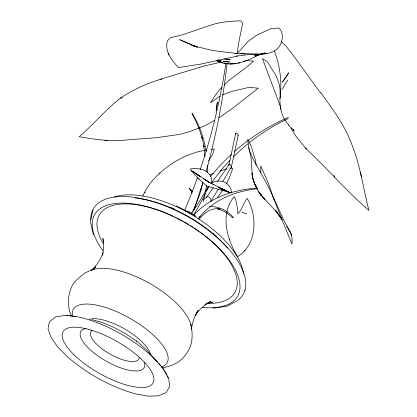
<?xml version="1.0" encoding="UTF-8"?>
<svg xmlns="http://www.w3.org/2000/svg" width="417" height="417" viewBox="0 0 417 417"><rect width="100%" height="100%" fill="white"/><g stroke="black" fill="none" stroke-linecap="round" stroke-linejoin="round"><path stroke-width="0.63" d="M207.593 172.523L207.635 165.565M228.839 165.34L235.73 133.435L236.601 132.924L237.789 133.852L238.211 135.384L231.388 167.029L222.923 181.275M231.388 167.029L230.669 165.163L229.736 164.533L228.969 164.731L217.549 181.343M235.73 133.435L235.777 134.18M227.041 63.9C223.001 100.252 216.001 136.276 206.081 171.476M191.455 329.748C192.039 322.841 194.515 316.201 198.122 310.316L195.078 315.726C199.013 309.69 204.419 304.671 210.788 301.288L205.904 304.009M225.816 63.738C220.405 99.694 211.867 135.186 200.217 169.63M205.227 193.217L203.121 201.797M205.545 191.393L206.603 185.299M92.97 209.991L90.39 221.338L93.314 234.776M202.787 182.74C200.655 192.591 197.257 202.162 192.732 211.158M102.269 255.496C103.849 249.934 103.854 244.018 102.869 238.347L103.588 241.99M102.561 254.558L103.098 252.692C100.648 259.327 96.749 265.436 91.521 270.226M202.86 182.583L194.786 207.447M197.512 177.418L191.841 192.81L184.502 210.715M193.936 209.834L194.583 208.052M260.484 172.998L260.875 171.924L260.74 166.023L268.345 183.204L274.297 200.436M206.686 197.324L213.129 187.77M238.211 135.384L237.898 135.848M142.843 196.183C146.341 187.275 152.601 179.711 159.523 173.227L166.612 167.347L173.842 162.406L181.494 158.09L189.568 154.488L198.122 151.694L204.314 150.386M228.86 164.996L228.969 164.731M208.51 187.212L201.953 200.285L193.921 214.807M226.431 183.725L229.235 178.101L232.769 168.525L229.824 168.734M207.963 187.014L200.671 199.482L191.825 213.092L194.739 216.006M244.888 290.446L245.16 289.977M218.247 189.099L210.903 201.401C211.612 199.305 209.438 196.371 207.192 196.61L203.423 199.795M282.033 89.311L287.772 79.97M208.583 160.858L212.597 154.519L214.38 148.984L211.398 149.317M222.746 190.173L217.46 197.585M200.019 190.85L201.781 188.234M206.41 190.105L208.896 186.498M211.737 182.375L221.953 169.083L229.762 160.488M198.998 217.58L200.15 216.016M199.467 219.05C204.085 212.68 211.831 207.197 220.061 209.146L217.377 208.708C223.173 210.105 228.182 213.593 232.436 217.664L233.369 217.82L233.374 217.523C227.578 210.444 218.732 206.175 209.537 206.67M198.716 218.456C212.289 200.16 235 191.116 257.075 188.771L256.757 188.145C233.593 189.688 209.49 197.507 193.702 215.302M210.377 176.683L220.478 164.965L231.492 154.191M221.99 87.205C217.163 91.641 214.072 97.531 210.392 102.879L220.155 96.129M224.21 85.021L228.657 80.653L246.431 67.267L253.698 61.101L246.025 60.449M233.39 156.865L239.843 150.646L248.099 143.662M252.165 210.231L249.929 203.642L247.255 198.341C243.387 203.053 242.152 209.402 237.857 213.858L237.81 212.832A14.486 4.816 78.1 0 0 237.07 206.321L235.683 199.524L234.125 196.615C219.806 214.5 226.77 238.998 237.544 256.663C253.427 246.9 256.538 226.999 252.186 210.304M234.364 151.658C250.408 137.401 268.84 125.84 288.543 117.354M231.273 167.295L230.81 167.53M91.563 270.357L95.764 266.906C92.167 271.034 86.34 271.133 82.503 274.933C78.87 277.946 74.893 280.777 72.532 284.978C67.789 294.475 66.819 305.661 71.234 315.502M244.237 250.935L245.029 250.283M249.554 142.432C261.506 133.174 274.339 124.991 288.084 118.657M218.935 117.855L232.373 108.446L258.274 88.222L249.345 87.289L231.008 91.625L222.391 95.019M214.859 120.278L204.669 125.83L189.318 131.741L179.378 134.41L156.38 137.719L129.296 139.7C112.517 141.801 95.733 139.784 79.22 136.682C93.747 124.417 105.652 109.343 120.888 97.912C133.08 89.431 146.862 83.702 160.91 79.079L204.57 65.886L221.041 62.133M237.654 300.615L227.051 306.187L212.899 308.22M219.665 61.961L222.986 62.748L218.737 61.68C232.17 67.507 246.676 61.169 258.691 54.914L255.016 56.206L264.868 52.85L260.271 54.34L254.589 55.185C263.607 53.788 275.496 54.325 280.328 44.833L280.386 44.682C282.835 39.49 283.701 32.25 278.937 28.08L271.165 28.507L256.841 35.122L248.376 41.288L237.023 53.715L239.358 39.479L242.658 23.258L240.63 20.85C230.585 21.147 220.416 21.945 210.82 25.109L182.5 34.793L170.553 37.785L167.525 40.605C164.183 50.947 171.882 60.439 178.413 67.585L201.067 64.046L238.461 55.857L248.438 54.575L266.499 53.584M204.851 304.738L208.182 303.305L212.811 302.059L210.971 302.33M209.782 174.879L213.191 173.514M219.754 171.163L225.722 169.026L226.874 168.942M238.19 63.28L239.838 62.738M243.2 61.627L245.545 60.861M185.476 211.19L188.281 211.164L191.825 213.092M205.55 150.125L206.79 149.865M163.042 367.601C171.768 366.251 181.077 362.065 185.836 354.278C192.92 345.823 193.186 334.371 190.741 324.15M264.852 53.757L265.499 53.704M235.803 63.613L230.533 63.671L236.064 63.598L230.148 63.994M234.86 53.433L258.076 54.101M237.409 53.569L212.462 50.504L191.773 45.375L194.76 46.501M239.931 53.71L245.045 53.986M104.839 140.32L107.675 140.633M77.859 316.743L65.193 315.356L55.617 316.868L49.388 321.783L48.049 328.497L50.89 337.113L57.228 346.36L66.783 356.238C86.647 373.533 110.182 386.767 135.582 393.893L148.238 396.15L158.361 395.874L166.112 392.699L169.677 386.491L168.723 378.542L163.521 369.076M226.108 59.219L230.398 59.756L223.955 58.912M228.751 192.242L231.086 192.409L231.43 191.617C230.189 182.292 219.561 178.231 211.8 183.063C212.894 171.262 200.342 167.118 190.845 168.875L190.392 169.109L191.101 170.438L197.971 178.142L206.915 186.133L228.751 192.242L209.751 182.411L191.101 170.438L200.619 176.813L193.42 171.783L198.628 175.729M217.716 60.017L221.323 60.877L217.851 60.006M221.187 189.026L224.356 190.022L220.457 188.588M222.073 189.266L223.293 189.594M91.328 319.479L102.29 322.565L114.154 327.512L125.877 333.871L136.932 341.414L146.091 349.284L155.697 360.502M241.85 212.175L246.916 213.874M221.839 62.722L216.611 60.689M216.668 60.715L220.802 62.368L217.955 60.955M224.023 189.902L221.13 188.698L228.756 192.039L218.122 187.233L224.539 190.22L219.389 187.686M197.835 47.444L179.727 39.688L196.371 46.965M176.396 205.821L195.995 216.298M196.584 46.907L193.879 45.536L195.495 46.532M210.387 183.11L211.502 183.72M212.613 184.324L213.723 184.934M205.164 179.972L209.256 182.448M203.371 178.841L204.434 179.492M205.498 180.139L206.561 180.79M208.156 181.765L209.225 182.417M136.369 341.028L136.932 341.414M198.19 178.408L199.071 179.232M281.459 41.747L286.109 46.193L294.47 57.056L320.381 92.73L320.725 92.527C332.464 108.952 344.948 125.449 351.917 144.678L351.958 144.788C360.439 165.883 363.27 188.604 368.951 210.491C346.746 191.148 327.444 168.802 306.021 148.629L296.398 136.87L288.679 124.667M291.123 127.727L294.235 130.928L293.141 129.447M154.149 358.292L163.407 368.873M192.555 191.815C192.049 190.361 185.727 185.377 191.017 190.355L190.334 189.62L191.976 192.889M288.861 125.387L285.061 120.117M282.064 219.613L276.487 212.008L260.813 194.723L264.686 199.321L260.813 194.723L261.266 195.37C256.518 188.865 252.499 181.228 252.04 173.071L252.368 176.73L251.164 158.257L248.402 146.044L247.834 139.132L251.461 147.003L255.558 160.873L256.168 165.231M282.064 219.504L275.366 209.98L281.569 218.836M167.942 53.485L168.974 55.065M286.63 226.238L287.271 227.265M287.589 227.781C291.796 232.425 292.614 238.149 291.905 243.971L280.714 216.569M284.748 119.57C282.424 115.728 280.829 111.365 280.542 106.861L280.844 109.139L280.115 105.162L279.864 98.052M291.457 234.771L291.848 235.641L283.456 219.472L273.161 196.975M150.527 353.548L150.897 354.554M256.575 187.629L257.555 189.605M280.818 107.539L262.402 58.583L267.349 61.742L276.262 76.076L279.494 85.099L280.047 89.566L280.099 98.339C282.022 82.279 280.203 66.001 274.344 50.869M281.793 219.425L273.396 197.778C268.553 186.008 261.97 175.083 255.788 164.001L253.041 158.945L249.892 151.705L248.725 147.686M204.085 146.951L203.767 145.517L204.909 156.802M204.054 146.8L201.917 137.021L202.271 138.621L199.592 130.083L196.183 121.832L192.07 113.909L191.914 113.215L192.237 113.127C199.274 124.834 204.069 137.891 206.107 151.407M360.669 172.674L361.403 176.672M144.308 362.196A36.461 13.135 29.7 0 1 105.506 360.752A36.461 13.135 29.7 0 1 85.954 328.492M90.781 219.352A86.256 39.99 29.7 0 1 185.221 215.261A86.256 39.99 29.7 0 1 238.284 300.005M72.6 316.331A53.97 20.209 29.7 0 1 130.412 318.578A53.97 20.209 29.7 0 1 161.186 367.054M91.339 270.346A60.038 24.467 29.7 0 1 148.958 283.002A60.038 24.467 29.7 0 1 191.215 326.172M199.842 231.904A78.104 36.06 29.7 0 1 208.015 303.451M103.176 243.398A78.104 36.06 29.7 0 1 151.715 208.057M152.288 208.229A78.104 36.06 29.7 0 1 170.662 215.078M171.251 215.349A78.104 36.06 29.7 0 1 174.124 216.684M175.276 217.236A78.104 36.06 29.7 0 1 176.427 217.804M177.585 218.383A78.104 36.06 29.7 0 1 182.745 221.104M183.876 221.735A78.104 36.06 29.7 0 1 188.901 224.669M190.538 225.67A78.104 36.06 29.7 0 1 192.763 227.077M193.869 227.797A78.104 36.06 29.7 0 1 198.773 231.143M102.926 250.721A82.311 37.838 29.7 0 1 128.457 203.34A82.311 37.838 29.7 0 1 230.142 261.329A82.311 37.838 29.7 0 1 202.313 307.397M114.357 196.923A80.356 37.718 29.7 0 1 192.993 215.386A80.356 37.718 29.7 0 1 243.429 274.068M139.341 357.416A27.569 10.06 29.7 0 1 109.952 354.064A27.569 10.06 29.7 0 1 92.042 330.452M66.199 315.58A67.445 23.878 29.7 0 1 67.903 315.622M69.691 315.732A67.445 23.878 29.7 0 1 71.557 315.909M73.486 316.149A67.445 23.878 29.7 0 1 75.477 316.456M78.208 316.962A67.445 23.878 29.7 0 1 93.246 321.205M93.815 321.408A67.445 23.878 29.7 0 1 153.821 358.14M155.755 360.085A67.445 23.878 29.7 0 1 157.59 362.029M158.887 363.478A67.445 23.878 29.7 0 1 160.503 365.391M161.629 366.798A67.445 23.878 29.7 0 1 163 368.633M163.417 369.212A67.445 23.878 29.7 0 1 164.204 370.374M164.944 371.521A67.445 23.878 29.7 0 1 166.816 374.867M167.321 375.936A67.445 23.878 29.7 0 1 168.145 377.984M89.295 319.125A37.702 13.933 29.7 0 1 91.015 318.802M92.282 318.677A37.702 13.933 29.7 0 1 125.934 329.732A37.702 13.933 29.7 0 1 150.183 353.131M135.103 198.028A80.538 37.566 29.7 0 1 227.5 248.073M171.132 207.598A74.961 35.174 29.7 0 1 174.17 208.901M212.561 233.061A74.961 35.174 29.7 0 1 213.572 233.953M217.335 102.186L216.183 110.828L217.335 102.186M122.092 97.891L120.888 97.912L122.092 97.891M229.626 239.024L229.449 239.337L229.626 239.024M282.575 82.008L288.673 72.944L282.575 82.008M161.483 79.584L160.91 79.079L161.483 79.584M334.116 175.672L334.622 176.97L334.116 175.672M145.09 192.508L144.334 192.654L145.1 192.529M236.877 55.779L236.96 56.175L236.877 55.779M228.824 63.556L224.82 63.076L228.824 63.556M229.569 62.024L223.079 61.21L229.569 62.024M160.039 173.446L159.523 173.227L160.039 173.456M230.121 192.565L229.788 192.414L230.121 192.565M305.765 148.045L306.021 148.629L305.765 148.045M261.24 195.312L258.759 191.914L261.24 195.312M256.241 186.931L254.662 183.589L256.241 186.931M254.594 183.725L252.441 177.095L254.594 183.725M73.668 354.445A51.812 18.223 29.7 0 0 151.574 384.818A51.812 18.223 29.7 0 0 98.938 332.808A51.812 18.223 29.7 0 0 73.668 354.445"/></g></svg>
